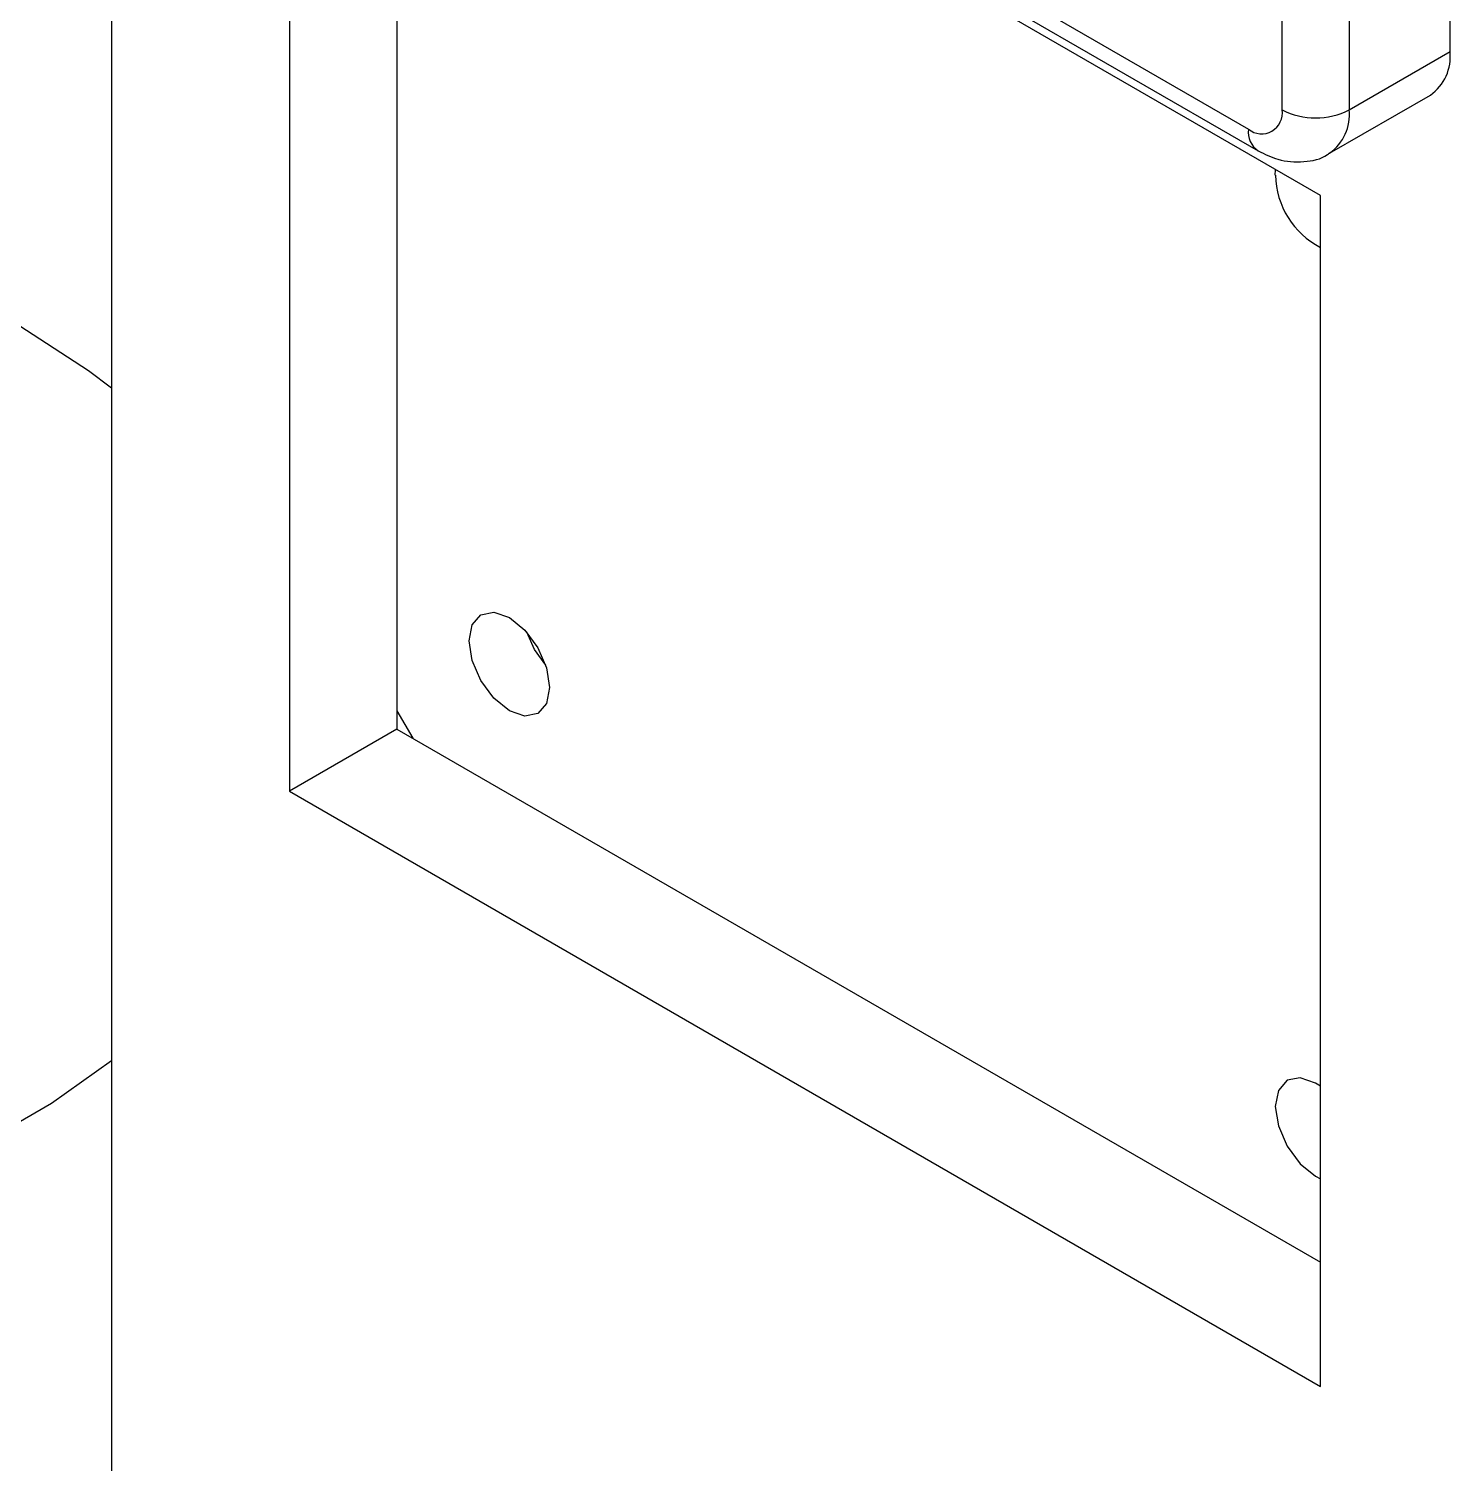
# Model space of a CAD drawing. Header units: millimetres. Extents: x 0 to 279, y 0 to 216.
# Drawn here: x 243.18 to 249.42, y 90.53 to 96.82 of the extents above; entities that cross this region are included whole.
import ezdxf

# ---------------------------------------------------------------- set-up
doc = ezdxf.new("R2010")
doc.units = ezdxf.units.MM

msp = doc.modelspace()

# ---------------------------------------------------------------- linework, layer by layer
at = {"color": 7, "linetype": 'Continuous', "lineweight": 25}
for p, q in [((249.4146, 96.7182), (249.4146, 99.8482)), ((248.6781, 96.463), (248.6781, 99.5931)), ((248.9727, 99.5931), (248.9727, 96.463)), ((243.4631, 99.3034), (248.5307, 96.378)), ((243.5063, 99.208), (248.5739, 96.2826)), ((243.5456, 99.1853), (243.5456, 88.3807)), ((248.8466, 96.0866), (244.3258, 98.6964)), ((244.3258, 98.6964), (244.3258, 93.476)), ((244.7972, 98.4243), (244.7972, 93.7481)), ((248.9727, 96.463), (249.4146, 96.7182)), ((248.8864, 96.2723), (249.3283, 96.5274)), ((248.6486, 96.1764), (248.6499, 96.2002)), ((248.8466, 90.8662), (248.8466, 96.0866)), ((244.7972, 93.8276), (244.8661, 93.7084)), ((244.7972, 93.7481), (244.3258, 93.476)), ((244.7972, 93.7481), (248.8466, 91.4105)), ((244.3258, 93.476), (248.8466, 90.8662))]:
    msp.add_line(p, q, dxfattribs=at)
at = {"color": 7, "linetype": 'Continuous', "lineweight": 25, "flags": 128}
for points in [[(243.1096, 95.5379), (243.4446, 95.3206), (243.5456, 95.2438)], [(245.1131, 94.1347), (245.1265, 94.205), (245.1648, 94.2491), (245.2222, 94.2603), (245.2898, 94.2368), (245.3575, 94.1822), (245.4148, 94.1048), (245.4532, 94.0165), (245.4666, 93.9306), (245.4532, 93.8602), (245.4148, 93.8161), (245.3575, 93.805), (245.2898, 93.8285), (245.2222, 93.8831), (245.1648, 93.9604), (245.1265, 94.0488), (245.1131, 94.1347)], [(245.4494, 94.0284), (245.4005, 94.0965), (245.366, 94.1729)], [(245.4494, 94.0284), (245.4005, 94.0965), (245.366, 94.1729)], [(243.5456, 92.2942), (243.2826, 92.106), (242.9262, 91.9003)], [(248.8466, 92.182), (248.8254, 92.1957), (248.7577, 92.2192), (248.7004, 92.2081), (248.6621, 92.164), (248.6486, 92.0936), (248.6621, 92.0078), (248.7004, 91.9194), (248.7577, 91.8421), (248.8254, 91.7875), (248.8466, 91.7767)]]:
    msp.add_lwpolyline(points, dxfattribs=at)
at = {"color": 7, "linetype": 'Continuous', "lineweight": 25}
for centre, radius, start, end in [((249.2105, 96.6956), 0.2054, 305.01333, 6.29885), ((248.5883, 96.4485), 0.091, 230.79671, 9.21404), ((248.8254, 96.7473), 0.3202, 242.60967, 297.39033), ((249.016, 96.1856), 0.3675, 181.43404, 242.54855)]:
    msp.add_arc(centre, radius, start, end, dxfattribs=at)
at = {"color": 8, "linetype": 'Continuous', "lineweight": 25}
for centre, radius, start, end in [((248.764, 96.4425), 0.2097, 305.78894, 5.61245), ((248.6298, 96.3653), 0.0999, 172.74153, 235.9699)]:
    msp.add_arc(centre, radius, start, end, dxfattribs=at)
at = {"color": 7, "linetype": 'Continuous', "lineweight": 25}
for points, knots in [([(243.2548, 100.2789), (242.9804, 100.4325), (242.4356, 100.7374), (241.6231, 101.1346), (240.8648, 101.4729), (240.192, 101.7447), (239.6077, 101.9602), (239.0834, 102.1376), (238.6354, 102.2767), (238.2468, 102.388), (237.918, 102.4758), (237.5999, 102.5548), (237.275, 102.6292), (236.9154, 102.7047), (236.5078, 102.7809), (235.9444, 102.8702), (235.2027, 102.9559), (234.3127, 103.0013), (233.436, 102.9786), (232.6995, 102.8975), (232.112, 102.7868), (231.643, 102.666), (231.1876, 102.5157), (230.7073, 102.3151), (230.194, 102.0388), (229.7069, 101.6945), (229.2983, 101.3183), (228.9616, 100.9263), (228.685, 100.5179), (228.4595, 100.0851), (228.2594, 99.5791), (228.0991, 98.9727), (228.0145, 98.306), (227.9955, 97.6412), (228.0271, 96.9507), (228.0925, 96.3036), (228.1628, 95.8868), (228.1885, 95.7349)], [0, 0, 0, 0, 0.043787, 0.086952, 0.125118, 0.158413, 0.186969, 0.210913, 0.234694, 0.251684, 0.266683, 0.28193, 0.297416, 0.313805, 0.332695, 0.354066, 0.392423, 0.4362, 0.479293, 0.517565, 0.543563, 0.567125, 0.589416, 0.615215, 0.645077, 0.677396, 0.706026, 0.730451, 0.757045, 0.781533, 0.805027, 0.839792, 0.876027, 0.905146, 0.938914, 0.977732, 1, 1, 1, 1]), ([(248.5739, 96.2826), (248.6021, 96.2686), (248.6651, 96.2376), (248.7702, 96.2314), (248.8525, 96.2459), (248.8826, 96.2717), (248.8854, 96.2741)], [0, 0, 0, 0, 0.285558, 0.637454, 0.96615, 1, 1, 1, 1])]:
    msp.add_open_spline(points, degree=3, knots=knots, dxfattribs=at)

doc.saveas('drawing.dxf')
